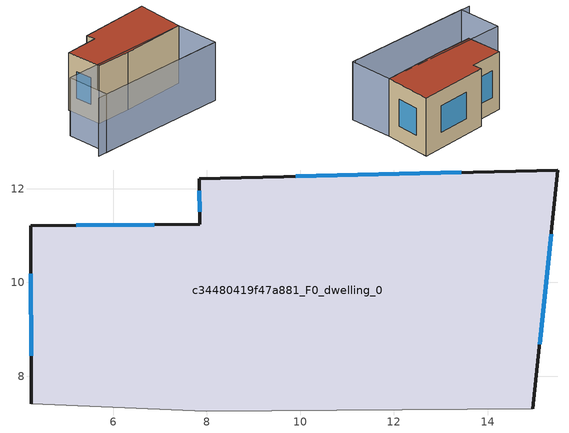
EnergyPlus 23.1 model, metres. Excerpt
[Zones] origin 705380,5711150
c34480419f47a881_F0_dwelling_0
 floor ground (EU_floor_Construction): 15.5,12.4 14.97,7.3 7.99,7.25 4.25,7.42 4.24,11.21 7.85,11.25 7.84,12.22 z0
 wall outside (EU_wall_Construction): 14.97,7.3 15.5,12.4 7.84,12.22 7.85,11.25 4.24,11.21 4.25,7.42 z0:6
 wall adiabatic (EU_wall_Construction): 4.25,7.42 7.99,7.25 14.97,7.3 z0:6
 window (EU_Window_Construction): 7.85,11.95 7.85,11.51 / 13.43,12.35 9.91,12.27 / 15.11,8.68 15.36,11.03 / 4.24,10.19 4.25,8.44 / 6.88,11.24 5.22,11.22 z1.62:4.38
 roof outside (EU_roof_Construction): 14.97,7.3 15.5,12.4 7.84,12.22 7.85,11.25 4.24,11.21 4.25,7.42 7.99,7.25 z6
shading: -0.48,3.16 14.46,2.65 / 14.81,2.64 0.55,3.11 / 0.55,3.11 0.7,7.78 / 0.7,7.78 14.97,7.3 / 14.97,7.3 14.81,2.64 z0:6
[Building]
EU S2 Campaign: North Axis=0; Terrain=City; Solar Distribution=FullExterior
[Site:Location]
London: Latitude=51.5; Longitude=-0.5; Time Zone=0; Elevation=25
[SizingPeriod:WeatherFileDays]
AnnualSizingPeriod: Begin Month=1; Begin Day of Month=1; End Month=12; End Day of Month=31; Day of Week for Start Day=Monday; Use Weather File Daylight Saving Period=No; Use Weather File Rain and Snow Indicators=No
[MATERIAL]
EU_InternalMass_Material: Roughness=MediumRough; Thickness=0.1; Conductivity=1; Density=1800; Specific Heat=900; Thermal Absorptance=0.9; Solar Absorptance=0.7; Visible Absorptance=0.7
[MATERIAL:NOMASS] Roughness=MediumRough; Thermal Absorptance=0.9; Solar Absorptance=0.7; Visible Absorptance=0.7
Name | Thermal Resistance
EU_wall_NoMass | 0.555556
EU_roof_NoMass | 0.510204
EU_floor_NoMass | 1.68919
[WINDOWMATERIAL:SIMPLEGLAZINGSYSTEM]
EU_Window_SimpleGlazing: UFactor=3.96; Solar Heat Gain Coefficient=0.85; Visible Transmittance=0.85
[CONSTRUCTION]
EU_wall_Construction: EU_wall_NoMass
EU_roof_Construction: EU_roof_NoMass
EU_floor_Construction: EU_floor_NoMass
EU_InternalMass_Construction: EU_InternalMass_Material
EU_Window_Construction: EU_Window_SimpleGlazing
[ZONE]
c34480419f47a881_F0_dwelling_0: Type=1; Multiplier=1; Ceiling Height=autocalculate; Volume=306.863; Floor Area=autocalculate; Part of Total Floor Area=Yes
[INTERNALMASS]
c34480419f47a881_F0_dwelling_0_EU_InternalMass: Construction=EU_InternalMass_Construction; Zone or ZoneList=c34480419f47a881_F0_dwelling_0; Surface Area=51.1439
[OTHEREQUIPMENT]
EU_Step8_InternalGain_c34480419f47a881_F0_dwelling_0_f000: Fuel Type=Electricity; Zone or ZoneList or Space or SpaceList=c34480419f47a881_F0_dwelling_0; Schedule=EU_Step8_GainSchedule_c34480419f47a881_F0_dwelling_0_f000; Design Level Calculation Method=Watts/Area; Power per Zone Floor Area=1; Fraction Latent=0; Fraction Radiant=0; Fraction Lost=0; Carbon Dioxide Generation Rate=0; EndUse Subcategory=EU_Step8_InternalGains
[ZONEVENTILATION:DESIGNFLOWRATE]
EU_ConstantAir_c34480419f47a881_F0_dwelling_0: Zone or ZoneList or Space or SpaceList=c34480419f47a881_F0_dwelling_0; Schedule=EU_AlwaysOn; Design Flow Rate Calculation Method=AirChanges/Hour; Air Changes per Hour=0.48; Ventilation Type=Natural; Fan Pressure Rise=0; Fan Total Efficiency=1; Constant Term Coefficient=1; Temperature Term Coefficient=0; Velocity Term Coefficient=0; Velocity Squared Term Coefficient=0; Minimum Indoor Temperature=-100; Maximum Indoor Temperature=100; Delta Temperature=-100; Minimum Outdoor Temperature=-100; Maximum Outdoor Temperature=100; Maximum Wind Speed=40
[HVACTEMPLATE:THERMOSTAT]
EU_HeatOnly_c34480419f47a881_F0_dwelling_0: Constant Heating Setpoint=20; Constant Cooling Setpoint=50
[HVACTEMPLATE:ZONE:IDEALLOADSAIRSYSTEM]
c34480419f47a881_F0_dwelling_0: Template Thermostat=EU_HeatOnly_c34480419f47a881_F0_dwelling_0; System Availability Schedule=EU_AlwaysOn; Maximum Heating Supply Air Temperature=50; Minimum Cooling Supply Air Temperature=13; Maximum Heating Supply Air Humidity Ratio=0.0156; Minimum Cooling Supply Air Humidity Ratio=0.0077; Heating Limit=NoLimit; Cooling Limit=NoLimit; Heating Availability Schedule=EU_AlwaysOn; Cooling Availability Schedule=EU_CoolingOff; Dehumidification Control Type=ConstantSensibleHeatRatio; Cooling Sensible Heat Ratio=0.7; Dehumidification Setpoint=60; Humidification Control Type=None; Humidification Setpoint=30; Outdoor Air Method=None; Outdoor Air Flow Rate per Person=0.00944; Outdoor Air Flow Rate per Zone Floor Area=0; Outdoor Air Flow Rate per Zone=0; Demand Controlled Ventilation Type=None; Outdoor Air Economizer Type=NoEconomizer; Heat Recovery Type=None; Sensible Heat Recovery Effectiveness=0.7; Latent Heat Recovery Effectiveness=0.65
[SIZING:ZONE]
c34480419f47a881_F0_dwelling_0: Zone Cooling Design Supply Air Temperature Input Method=SupplyAirTemperature; Zone Cooling Design Supply Air Temperature=13; Zone Heating Design Supply Air Temperature Input Method=SupplyAirTemperature; Zone Heating Design Supply Air Temperature=50; Zone Cooling Design Supply Air Humidity Ratio=0.008; Zone Heating Design Supply Air Humidity Ratio=0.008; Cooling Design Air Flow Method=DesignDay; Cooling Design Air Flow Rate=0; Cooling Minimum Air Flow per Zone Floor Area=0.000762; Cooling Minimum Air Flow=0; Cooling Minimum Air Flow Fraction=0.2; Heating Design Air Flow Method=DesignDay; Heating Design Air Flow Rate=0; Heating Maximum Air Flow per Zone Floor Area=0.002032; Heating Maximum Air Flow=0.141576; Heating Maximum Air Flow Fraction=0.3; Account for Dedicated Outdoor Air System=No; Dedicated Outdoor Air System Control Strategy=NeutralSupplyAir; Dedicated Outdoor Air Low Setpoint Temperature for Design=autosize; Dedicated Outdoor Air High Setpoint Temperature for Design=autosize; Zone Load Sizing Method=Sensible Load Only No Latent Load; Zone Latent Cooling Design Supply Air Humidity Ratio Input Method=HumidityRatioDifference; Zone Cooling Design Supply Air Humidity Ratio Difference=0.005; Zone Latent Heating Design Supply Air Humidity Ratio Input Method=HumidityRatioDifference; Zone Humidification Design Supply Air Humidity Ratio Difference=0.005
[SCHEDULE:CONSTANT]
Name | Hourly Value
EU_AlwaysOn | 1
EU_CoolingOff | 0
[SCHEDULE:FILE]
EU_Step8_GainSchedule_c34480419f47a881_F0_dwelling_0_f000: File=../../schedules/c34480419f47a881/c34480419f47a881_F0_dwelling_0_f000_gain.csv; Column Number=1; Rows to Skip at Top=0; Number of Hours of Data=8760; Column Separator=Comma; Interpolate to Timestep=No; Minutes per Item=60; Adjust Schedule for Daylight Savings=Yes
